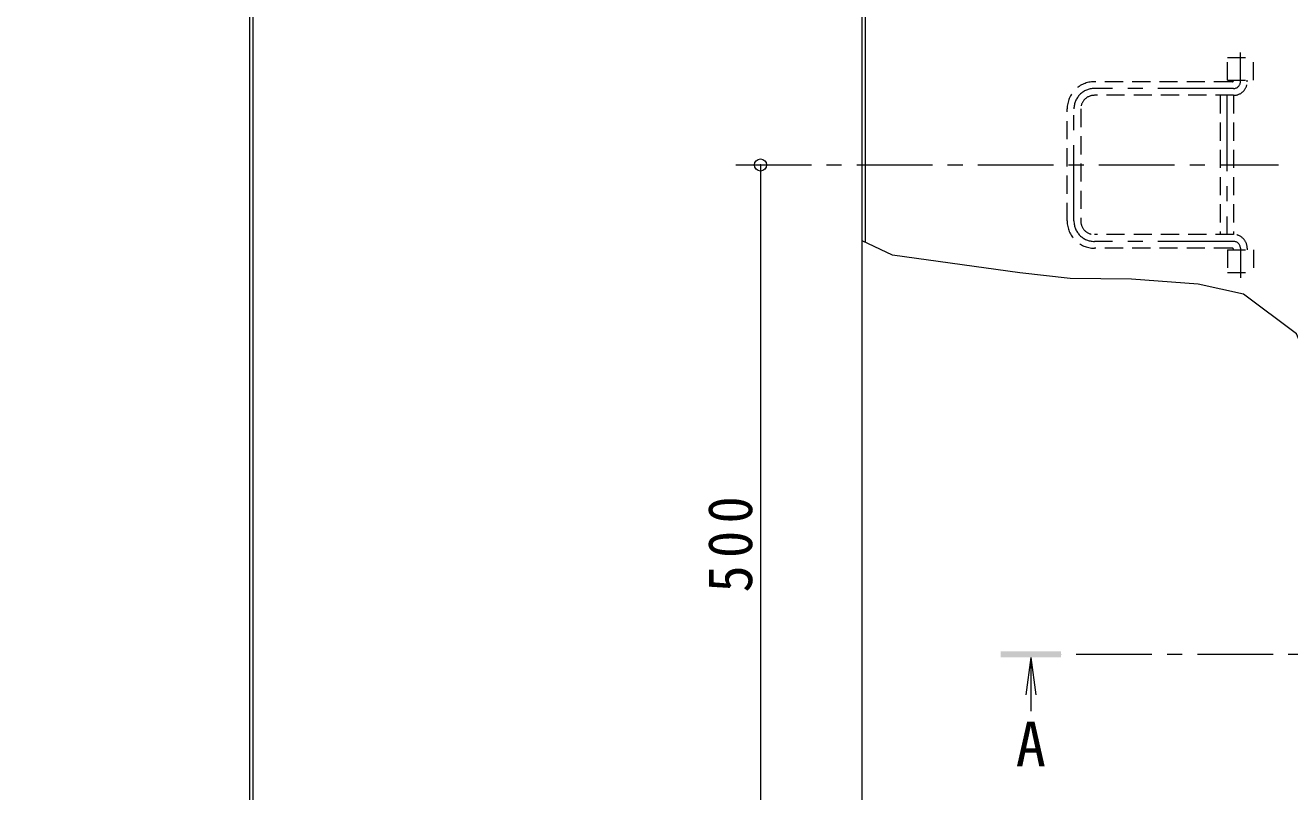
# Model space of a CAD drawing. Units: millimetres at full size, sheet at 1:10; details may follow other scales. Extents: x -2620 to 2742, y -1962 to 1669.
# Drawn here: x -1520 to -685, y 521 to 1028 of the extents above; entities that cross this region are included whole.
import ezdxf
from ezdxf.enums import TextEntityAlignment as Align

# ---------------------------------------------------------------- set-up
doc = ezdxf.new("R2010")
doc.units = ezdxf.units.MM
doc.header["$LTSCALE"] = 10
doc.header["$PDMODE"] = 32
doc.header["$PDSIZE"] = 8
doc.linetypes.add('CHAIN1', pattern=[8, 5, -1, 1, -1])
doc.linetypes.add('DASHED1', pattern=[1.8, 1.2, -0.6])
for name, color, linetype, lineweight in [('0-2', 3, 'Continuous', 9), ('0-5', 4, 'Continuous', 9), ('0-6', 6, 'Continuous', 5), ('0-C', 2, 'Continuous', 9), ('0-F', 7, 'Continuous', 9)]:
    doc.layers.add(name, color=color, linetype=linetype, lineweight=lineweight)
doc.styles.add('ＭＳ ゴシック', font='')
doc.styles.get('ＭＳ ゴシック').set_extended_font_data('MS Gothic')

msp = doc.modelspace()

# ---------------------------------------------------------------- linework, layer by layer
at = {"layer": '0-2'}
for p, q in [((-1369.86, 1280.35), (-1369.86, 90.35)), ((-965.36, 1280.35), (-965.36, 884.33))]:
    msp.add_line(p, q, dxfattribs=at)
for points in [[(-1371.86, 90.35), (-1371.86, 1280.35), (-1774.36, 1280.35)], [(-967.36, 90.35), (-967.36, 1280.35), (-1369.86, 1280.35)]]:
    msp.add_lwpolyline(points, dxfattribs=at)
at = {"layer": '0-5', "color": 7}
msp.add_line((-947.23, 875.71), (-967.36, 885.28), dxfattribs=at)
at = {"layer": '0-5'}
for q in [(-859.1, 585.18), (-855.84, 574.36), (-852.57, 585.18)]:
    msp.add_line((-855.84, 609.97), q, dxfattribs=at)
at = {"layer": '0-5', "linetype": 'CHAIN1'}
msp.add_line((-295.8, 611.97), (-835.84, 611.97), dxfattribs=at)
at = {"layer": '0-5', "color": 7}
msp.add_lwpolyline([(-561.86, 705.73), (-596.4, 719.11), (-626.64, 735.53), (-649.21, 754.77), (-664.56, 786.22), (-680.38, 823.68), (-715.34, 849.9), (-745.31, 856.56), (-789.43, 859.89), (-829.8, 860.31), (-863.1, 864.05), (-947.23, 875.71)], dxfattribs=at)
at = {"layer": '0-5'}
msp.add_solid([(-875.84, 609.97), (-875.84, 613.97), (-835.84, 609.97), (-835.84, 613.97)], dxfattribs=at)
at = {"layer": '0-6', "color": 5, "linetype": 'DASHED1'}
for p, q in [((-726.01, 1006.35), (-708.71, 1006.35)), ((-726.01, 991.35), (-726.01, 1006.35)), ((-708.71, 991.35), (-708.71, 1006.35)), ((-726.01, 991.35), (-708.71, 991.35)), ((-726.01, 879.35), (-708.71, 879.35)), ((-708.71, 879.35), (-708.71, 864.35))]:
    msp.add_line(p, q, dxfattribs=at)
at = {"layer": '0-6', "linetype": 'CHAIN1'}
for p, q in [((-717.36, 990.35), (-717.36, 1009.72)), ((-721.86, 985.85), (-813.86, 985.85)), ((-827.36, 898.35), (-827.36, 972.35)), ((-1050.86, 935.35), (-692.3, 935.35)), ((-721.86, 884.85), (-813.86, 884.85)), ((-717.36, 880.35), (-717.36, 860.74))]:
    msp.add_line(p, q, dxfattribs=at)
at = {"layer": '0-6', "linetype": 'DASHED1'}
for p, q in [((-722.86, 990.35), (-813.86, 990.35)), ((-712.86, 990.35), (-712.86, 991.35)), ((-721.86, 981.35), (-813.86, 981.35)), ((-831.86, 898.35), (-831.86, 972.35)), ((-822.86, 972.35), (-822.86, 898.35)), ((-721.86, 889.35), (-813.86, 889.35)), ((-722.86, 880.35), (-813.86, 880.35)), ((-712.86, 880.35), (-712.86, 879.35))]:
    msp.add_line(p, q, dxfattribs=at)
at = {"layer": '0-6', "color": 5, "linetype": 'DASHED1'}
msp.add_lwpolyline([(-726.01, 879.35), (-726.01, 864.35), (-708.71, 864.35)], dxfattribs=at)
at = {"layer": '0-6', "linetype": 'DASHED1'}
for centre, radius, start, end in [((-813.86, 972.35), 18, 90, 180), ((-722.86, 991.35), 1, 270, 0), ((-721.86, 990.35), 9, 270, 0), ((-813.86, 972.35), 9, 90, 180), ((-813.86, 898.35), 18, 180, 270), ((-813.86, 898.35), 9, 180, 270), ((-721.86, 880.35), 9, 0, 90), ((-722.86, 879.35), 1, 0, 90)]:
    msp.add_arc(centre, radius, start, end, dxfattribs=at)
at = {"layer": '0-6', "linetype": 'CHAIN1'}
for centre, radius, start, end in [((-721.86, 990.35), 4.5, 270, 0), ((-813.86, 972.35), 13.5, 90, 180), ((-813.86, 898.35), 13.5, 180, 270), ((-721.86, 880.35), 4.5, 0, 90)]:
    msp.add_arc(centre, radius, start, end, dxfattribs=at)
at = {"layer": '0-C', "color": 4, "linetype": 'DASHED1'}
for p, q in [((-730.86, 981.35), (-730.86, 889.35)), ((-721.86, 981.35), (-721.86, 889.35))]:
    msp.add_line(p, q, dxfattribs=at)
at = {"layer": '0-C', "color": 4, "linetype": 'CHAIN1'}
msp.add_line((-726.36, 981.35), (-726.36, 889.35), dxfattribs=at)
at = {"layer": '0-F'}
msp.add_line((-1034.53, 935.35), (-1034.53, 435.35), dxfattribs=at)
msp.add_point((-1034.53, 935.35), dxfattribs=at)

# ---------------------------------------------------------------- texts
at = {"layer": '0-5', "color": 2, "style": 'ＭＳ ゴシック'}
msp.add_text('A', height=29.33, dxfattribs=at).set_placement((-865.84, 529.27), align=Align.BOTTOM_LEFT)
at = {"layer": '0-F', "color": 2, "insert": (-1039.53, 652.85), "char_height": 29.33, "attachment_point": 7, "rotation": 90, "style": 'ＭＳ ゴシック'}
msp.add_mtext('\\T1.27;\\W0.9;500', dxfattribs=at)

doc.saveas('drawing.dxf')
